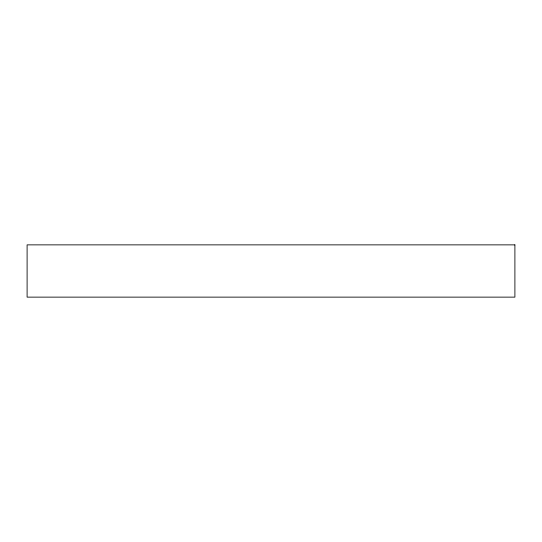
<?xml version="1.0" encoding="UTF-8"?>
<svg xmlns="http://www.w3.org/2000/svg" width="542" height="542" viewBox="0 0 542 542"><rect width="100%" height="100%" fill="white"/><g stroke="black" fill="none" stroke-linecap="round" stroke-linejoin="round"><path stroke-width="0.81" d="M514.9 244.869L27.1 244.869L27.1 297.131L514.9 297.131L514.9 244.869"/></g></svg>
